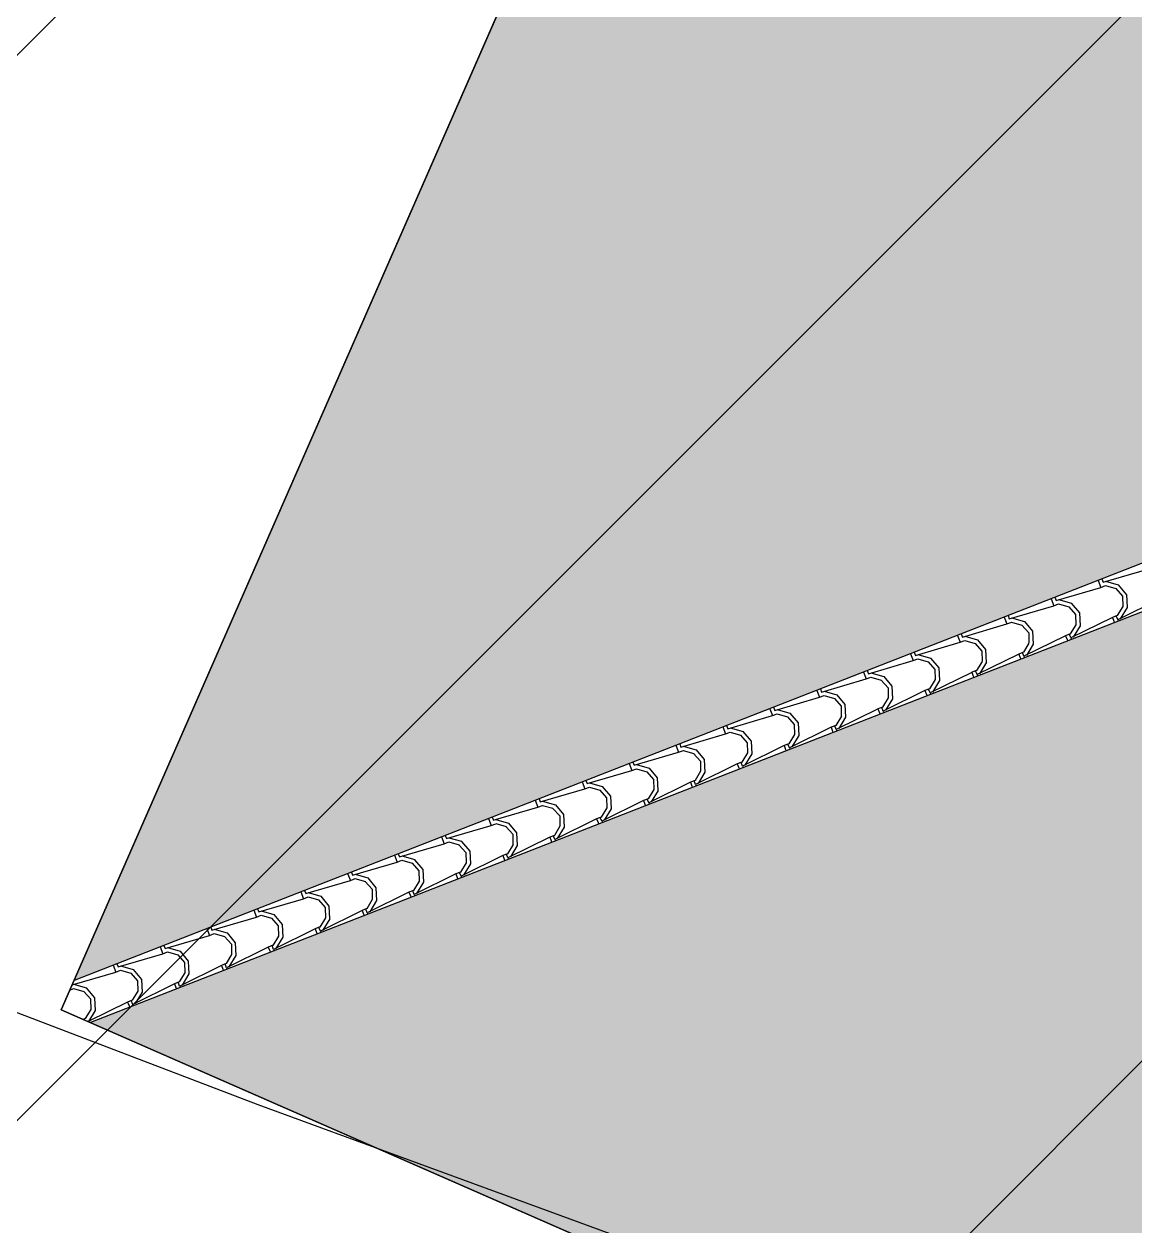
# Model space of a CAD drawing. Header units: millimetres. Extents: x 648844 to 649530, y 1246379 to 1246752.
# Drawn here: x 649104.826 to 649108.513, y 1246490.715 to 1246494.703 of the extents above; entities that cross this region are included whole.
import ezdxf

# ---------------------------------------------------------------- set-up
doc = ezdxf.new("R2010")
doc.units = ezdxf.units.MM
doc.header["$LTSCALE"] = 20
doc.header["$MEASUREMENT"] = 0
doc.layers.get('0').update_dxf_attribs({"linetype": 'CONTINUOUS'})
doc.layers.add('CONT-MNR2', color=9, linetype='CONTINUOUS')
doc.layers.add('TECHO', color=30, linetype='CONTINUOUS')

# ---------------------------------------------------------------- blocks, each defined once
blk = doc.blocks.new('*U3740')
at = {"layer": 'CONT-MNR2', "elevation": 38, "flags": 128}
blk.add_lwpolyline([(646425.2399052463, 1246740.689265311), (646423.9755351017, 1246741.16118166), (646422.7347207554, 1246741.62098006), (646421.5319925528, 1246742.064290106), (646420.3818808396, 1246742.486741396), (646419.2989159612, 1246742.883963525), (646418.297628263, 1246743.251586089), (646417.1814118375, 1246743.677519756), (646416.1514450694, 1246744.094452272), (646415.1818643021, 1246744.499422841), (646414.2468058806, 1246744.889470667), (646413.320406148, 1246745.261634951), (646412.376801449, 1246745.612954899), (646411.3901281272, 1246745.940469712)], dxfattribs=at)
blk = doc.blocks.new('TEJA45')
at = {"layer": 'TECHO'}
for p, q in [((-0.1915910165105004, 4.238486235740897), (-0.09791931933256848, 4.350000000000019)), ((-0.1042627085960035, 4.306883349536172), (-0.09843609721495739, 4.350000000000559)), ((-0.08566081842469231, 4.350000000000048), (-0.08284375475943051, 4.347182936334786)), ((-0.08520690562188094, 4.344819785472112), (-0.08002669109387028, 4.350000000000122)), ((-0.0899236405116497, 4.309532748100789), (-0.08519737324927235, 4.344979957377539)), ((-0.07560361537717597, 4.278793904563692), (-0.089782529099935, 4.309514941465899)), ((-0.0852076559721553, 4.269172403094505), (-0.1041128791895432, 4.306982768981751)), ((-0.0474162125070734, 4.250297762661354), (-0.08522657839431957, 4.269202985878742)), ((-0.04491001779673809, 4.264601023314423), (-0.07563105469894538, 4.278779937037182)), ((-0.0094850399793458, 4.269212151439515), (-0.0449322492560924, 4.264485884177141)), ((4.973799150320701e-14, 4.278785035879814), (-0.009586078014912403, 4.269198957864852)), ((-0.3097487369831384, 4.120328765138016), (-0.2104962856374399, 4.238486274769556)), ((-0.2224212841525102, 4.188724973102381), (-0.2165133606621836, 4.232443329355096)), ((-0.2104539013465825, 4.238477996649426), (-0.2140209609375816, 4.242045056240421)), ((-0.2104539013465967, 4.238477996649419), (-0.2010012978956937, 4.229025393198516)), ((-0.2010012978956794, 4.247930600100329), (-0.2045683574866644, 4.251497659691317)), ((-0.2033644487581583, 4.226662242335838), (-0.1915486944445277, 4.238477996649465)), ((-0.1915486944447764, 4.238477996649426), (-0.2010012978956794, 4.247930600100329)), ((3.552713678800501e-14, 4.260227204326622), (-0.1159182292588099, 4.162855751208912)), ((-0.003757169871668964, 4.256098248815796), (-0.0474755261243871, 4.250190325325473)), ((-0.2033651858509131, 4.1510146718466), (-0.222270409068301, 4.188825037733846)), ((-0.208081091125905, 4.191376267011851), (-0.2033548238635277, 4.226823476288601)), ((-0.1937600241473518, 4.160637441371289), (-0.2079389378701109, 4.191358478273497)), ((-0.1655739437549784, 4.132140232782604), (-0.2033843096422245, 4.151045455999991)), ((-0.1630664809882632, 4.14644461454392), (-0.1937875178904704, 4.160623528266679)), ((-0.12764152106827, 4.151054700825238), (-0.1630887303450166, 4.146328433562864)), ((-0.1159278668375592, 4.162857169042208), (-0.1277436211511898, 4.151041414728581)), ((-0.09850234030869132, 4.145431642513337), (-0.1159278668375663, 4.162857169042212)), ((-0.4279064574559399, 4.002171294534961), (-0.3286540061102414, 4.120328804166501)), ((-0.3405798597090239, 4.070566596668574), (-0.3346719362186974, 4.114284952921288)), ((-0.3286114444828456, 4.120320453513148), (-0.3321785040738447, 4.123887513104144)), ((-0.328611444482874, 4.120320453513145), (-0.319158841031971, 4.110867850062242)), ((-0.3262385417402598, 4.073219785922014), (-0.3215122744778824, 4.108666995198764)), ((-0.3191588410319568, 4.129773056964062), (-0.3227259006229417, 4.133340116555051)), ((-0.3215219918944356, 4.108504699199564), (-0.3097062375808051, 4.120320453513191)), ((-0.3097062375810467, 4.120320453513152), (-0.3191588410319497, 4.129773056964055)), ((-0.1159181902304027, 4.143950482081731), (-0.2340756998619469, 4.044698030736033)), ((-0.1219155463064112, 4.137939673259112), (-0.1656339025591294, 4.132031749768789)), ((-0.1079549437595944, 4.135979039062441), (-0.1159278668375663, 4.14395196214041)), ((-0.3215227157296638, 4.032856940598695), (-0.3404279389470517, 4.070667306485941)), ((-0.311916432918288, 4.042480978180546), (-0.326095346641047, 4.073202015082753)), ((-0.283731675002862, 4.013982702903839), (-0.3215420408901082, 4.032887926121226)), ((-0.2812229441797882, 4.028288205773407), (-0.3119439810819955, 4.042467119496166)), ((-0.2457980021581534, 4.032897250210837), (-0.2812452114349, 4.028170982948463)), ((-0.2340854099738365, 4.044699625905938), (-0.2459011642874671, 4.032883871592311)), ((-0.2166598834449687, 4.02727409937707), (-0.2340854099738436, 4.044699625905945)), ((-0.5460641779288835, 3.884013823931728), (-0.446811726583185, 4.002171333563268)), ((-0.4587384352657722, 3.952408220232972), (-0.4528305117754456, 3.996126576485686)), ((-0.446768987619123, 4.002162910376885), (-0.450336047210115, 4.005729969967877)), ((-0.4467689876191514, 4.002162910376867), (-0.4373163841682484, 3.992710306925964)), ((-0.4443959923545009, 3.955063304833079), (-0.4396697250921235, 3.990510514109829)), ((-0.437316384168227, 4.011615513827795), (-0.440883443759212, 4.015182573418784)), ((-0.439679535030713, 3.99034715606329), (-0.4278637807170824, 4.002162910376917)), ((-0.4278637807173169, 4.002162910376889), (-0.4373163841682199, 4.011615513827792)), ((-0.2340756608334686, 4.025792761608923), (-0.3522331704650128, 3.926540310263224)), ((-0.2400739227393771, 4.019781097702669), (-0.2837922789920952, 4.013873174212346)), ((-0.2261124868958646, 4.017821495926167), (-0.2340854099738294, 4.025794419004132)), ((-0.4396802456084359, 3.914699209350832), (-0.4585854688258237, 3.952509575238079)), ((-0.4300728416892312, 3.924324514989806), (-0.4442517554119902, 3.955045551892013)), ((-0.401889406250767, 3.895825173025077), (-0.4396997721380131, 3.914730396242465)), ((-0.3993794073712991, 3.910131797002897), (-0.4301004442735064, 3.924310710725656)), ((-0.3639544832466726, 3.91473979959661), (-0.3994016925234192, 3.910013532334236)), ((-0.3522429531101139, 3.926542082769668), (-0.3640587074237445, 3.914726328456041)), ((-0.3348174265812318, 3.909116556240797), (-0.3522429531101139, 3.926542082769679)), ((-0.6642218984016708, 3.765856353328662), (-0.5649694470559723, 3.884013862960202)), ((-0.5768970108217957, 3.83424984380277), (-0.5709890873314691, 3.877968200055484)), ((-0.5649265307554003, 3.884005367240611), (-0.5684935903463995, 3.887572426831607)), ((-0.5649265307554145, 3.884005367240604), (-0.5554739273045115, 3.874552763789701)), ((-0.5625534429686283, 3.836906823745043), (-0.557827175706251, 3.872354033021793)), ((-0.5554739273044973, 3.893457970691514), (-0.5590409868954893, 3.89702503028251)), ((-0.5578370781669904, 3.872189612927016), (-0.5460213238533598, 3.884005367240643)), ((-0.5460213238535943, 3.884005367240611), (-0.5554739273044973, 3.893457970691514)), ((-0.3522331314364777, 3.907635041136153), (-0.4703906410680219, 3.808382589790455)), ((-0.3582322991741123, 3.901622522145985), (-0.4019506554268304, 3.895714598655662)), ((-0.3442700300321349, 3.899663952789901), (-0.3522429531101068, 3.907636875867869)), ((-0.5578377754871866, 3.796541478102924), (-0.5767429987045745, 3.83435184399017)), ((-0.5482292504594071, 3.806168051797403), (-0.5624081641821661, 3.836889088699611)), ((-0.4703906020396786, 3.789477320663238), (-0.5885481116712228, 3.690224869317539)), ((-0.5200471374986506, 3.777667643146319), (-0.5578575033858968, 3.796572866363707)), ((-0.517535870562817, 3.791975388232387), (-0.5482569074650243, 3.806154301955146)), ((-0.4821109643361083, 3.79658234898227), (-0.5175581736128549, 3.791856081719896)), ((-0.4704004962463912, 3.808384539633398), (-0.4822162505600218, 3.796568785319771)), ((-0.4529749697175092, 3.790959013104523), (-0.4704004962463841, 3.808384539633398)), ((-0.4624275731684122, 3.781506409653627), (-0.4704004962463841, 3.789479332731595)), ((-0.7823796188743231, 3.647698882725777), (-0.6831271675286246, 3.765856392357318)), ((-0.6950555863783023, 3.716091467368969), (-0.6891476628879758, 3.759809823621683)), ((-0.6830840738916635, 3.76584782410433), (-0.6866511334826626, 3.769414883695326)), ((-0.6830840738916919, 3.76584782410433), (-0.6736314704407889, 3.756395220653427)), ((-0.6807108935829973, 3.718750342655206), (-0.67598462632062, 3.754197551931956)), ((-0.6736314704407675, 3.775300427555241), (-0.6771985300317596, 3.778867487146229)), ((-0.6759946213032677, 3.754032069790743), (-0.6641788669896371, 3.76584782410437)), ((-0.6641788669898716, 3.765847824104334), (-0.6736314704407746, 3.775300427555237)), ((-0.4763906756079805, 3.783463946589425), (-0.5201090318606987, 3.777556023099102)), ((-0.6759953053659373, 3.678383746855019), (-0.6949005285833252, 3.716194112742265)), ((-0.6663856592299666, 3.688011588605836), (-0.6805645729527257, 3.718732625508043)), ((-0.5885480726426167, 3.671319600190539), (-0.7067055822741608, 3.572067148844841)), ((-0.6382048687465414, 3.659510113267562), (-0.6760152346337875, 3.678415336484949)), ((-0.6356923337535179, 3.673818979461497), (-0.6664133706557251, 3.687997893184257)), ((-0.6002674454250894, 3.678424898367989), (-0.635714654701836, 3.673698631105616)), ((-0.5885580393826686, 3.690226996497127), (-0.6003737936962992, 3.6784112421835)), ((-0.5711325128537865, 3.672801469968253), (-0.5885580393826544, 3.690226996497124)), ((-0.5805851163046825, 3.663348866517349), (-0.5885580393826473, 3.671321789595314)), ((-0.9005373393472667, 3.529541412122548), (-0.8012848880015682, 3.647698921754088)), ((-0.8132141619350435, 3.597933090933367), (-0.8073062384447169, 3.641651447186081)), ((-0.8012416170279337, 3.64769028096806), (-0.8048086766189329, 3.651257340559059)), ((-0.8012416170279621, 3.647690280968053), (-0.7917890135770591, 3.63823767751715)), ((-0.7988683441973592, 3.600593861565365), (-0.7941420769349818, 3.636041070842115)), ((-0.7917890135770378, 3.657142884418974), (-0.7953560731680227, 3.660709944009962)), ((-0.7941521644395451, 3.635874526654469), (-0.7823364101259145, 3.647690280968096)), ((-0.7823364101261348, 3.647690280968064), (-0.7917890135770378, 3.657142884418967)), ((-0.5945490520418204, 3.665305371032865), (-0.6382674082945385, 3.659397447542542)), ((-0.794152835244688, 3.560226015607107), (-0.8130580584620759, 3.598036381494353)), ((-0.7845420680001425, 3.569855125413444), (-0.7987209817229015, 3.600576162315651)), ((-0.7067055432457181, 3.553161879717699), (-0.8248630528772622, 3.453909428372)), ((-0.756362599994425, 3.5413525833888), (-0.7941729658816712, 3.560257806606188)), ((-0.7538487969466843, 3.555662570691752), (-0.7845698338488916, 3.569841484414511)), ((-0.7184239265140562, 3.560267447753709), (-0.7538711357908028, 3.555541180491335)), ((-0.706715582518946, 3.572069453360857), (-0.7185313368325765, 3.56025369904723)), ((-0.6892900559900497, 3.554643926831982), (-0.7067155825189246, 3.572069453360857)), ((-0.6987426594409527, 3.545191323381079), (-0.7067155825189175, 3.553164246459044)), ((-1.018695059820196, 3.411383941519318), (-0.9194426084744975, 3.529541451150859)), ((-0.9313727374915572, 3.479774714499563), (-0.9254648140012307, 3.523493070752277)), ((-0.9193991601642111, 3.529532737831794), (-0.9229662197552102, 3.533099797422789)), ((-0.9193991601642324, 3.529532737831776), (-0.9099465567133294, 3.520080134380873)), ((-0.9170257948113587, 3.482437380478231), (-0.9122995275489814, 3.517884589754981)), ((-0.9099465567133151, 3.538985341282704), (-0.9135136163043072, 3.542552400873692)), ((-0.9123097075758224, 3.517716983518195), (-0.9004939532621918, 3.529532737831822)), ((-0.9004939532624121, 3.529532737831797), (-0.9099465567133151, 3.5389853412827)), ((-0.7127074284747792, 3.547146795476419), (-0.7564257847274973, 3.541238871986096)), ((-0.9123103651234814, 3.442068284359273), (-0.9312155883408693, 3.479878650246519)), ((-0.902698476770702, 3.451698662221872), (-0.9168773904934611, 3.48241969912408)), ((-0.8248630138488267, 3.435004159244855), (-0.9430205234803708, 3.335751707899156)), ((-0.8745203312423371, 3.423195053510049), (-0.9123306971295833, 3.442100276727437)), ((-0.8720052601382022, 3.437506161921242), (-0.9027262970404095, 3.451685075644001)), ((-0.8365804076030514, 3.442109997139426), (-0.872027616879798, 3.437383729877052)), ((-0.8248731256552233, 3.453911910224587), (-0.8366888799688539, 3.44209615591096)), ((-0.807447599126327, 3.436486383695708), (-0.824873125655202, 3.453911910224587)), ((-0.8169002025772301, 3.427033780244813), (-0.8248731256551949, 3.435006703322777)), ((-1.13685278029299, 3.293226470916263), (-1.037600328947292, 3.411383980547804)), ((-1.049531313047822, 3.361616338067563), (-1.043623389557496, 3.405334694320278)), ((-1.037556703300481, 3.41137519469552), (-1.04112376289148, 3.414942254286515)), ((-1.03755670330051, 3.411375194695516), (-1.028104099849607, 3.401922591244613)), ((-1.035183245425607, 3.3642808993893), (-1.03045697816323, 3.39972810866605)), ((-1.028104099849585, 3.420827798146426), (-1.031671159440577, 3.424394857737422)), ((-1.0304672507121, 3.399559440381921), (-1.018651496398469, 3.411375194695548)), ((-1.018651496398682, 3.41137519469552), (-1.028104099849585, 3.420827798146423)), ((-0.8308658049077238, 3.428988219919979), (-0.8745841611604419, 3.423080296429656)), ((-1.030467895002218, 3.323910553111343), (-1.049373118219606, 3.361720918998589)), ((-1.020854885542022, 3.333542199031957), (-1.035033799264781, 3.364263235934164)), ((-0.9430204844519352, 3.316846438772011), (-1.061177994083479, 3.217593987426312)), ((-0.9926780624902349, 3.305037523631288), (-1.030488428377481, 3.323942746848676)), ((-0.9901617233289102, 3.319349753150352), (-1.020882760231117, 3.333528666873111)), ((-0.9490241813424802, 3.310829644363299), (-0.9927425375951984, 3.304921720872976)), ((-0.9547368886924801, 3.323952546525081), (-0.9901840979692267, 3.319226279262708)), ((-0.9430306687915007, 3.335754367088317), (-0.9548464231051312, 3.32393861277469)), ((-0.9256051422625973, 3.318328840559435), (-0.9430306687914722, 3.33575436708831)), ((-0.9350577457135003, 3.308876237108539), (-0.9430306687914651, 3.316849160186504)), ((-1.255010500765792, 3.175069000313204), (-1.155758049420093, 3.293226509944745)), ((-1.167689888604336, 3.243457961633766), (-1.16178196511401, 3.28717631788648)), ((-1.155714246436759, 3.293217651559246), (-1.159281306027758, 3.296784711150242)), ((-1.15571424643678, 3.293217651559239), (-1.146261642985877, 3.283765048108336)), ((-1.153340696040082, 3.24612441829856), (-1.148614428777705, 3.28157162757531)), ((-1.146261642985863, 3.30267025501016), (-1.149828702576848, 3.306237314601148)), ((-1.148624793848377, 3.281401897245647), (-1.136809039534747, 3.293217651559274)), ((-1.136809039534953, 3.29321765155925), (-1.146261642985856, 3.302670255010153)), ((-1.148625424880983, 3.205752821863452), (-1.167530648098371, 3.243563187750699)), ((-1.139011294312198, 3.215385735839561), (-1.153190208034957, 3.246106772741769)), ((-1.061177955054994, 3.198688718299206), (-1.179335464686538, 3.099436266953507)), ((-1.110835793738126, 3.186879993752527), (-1.148646159625372, 3.205785216969915)), ((-1.108318186520428, 3.201193344379842), (-1.139039223422635, 3.215372258102601)), ((-1.067182557776327, 3.192671068806732), (-1.110900914029045, 3.186763145316409)), ((-1.072893369780999, 3.205795095910862), (-1.108340579057746, 3.201068828648488)), ((-1.061188211927778, 3.217596823952046), (-1.073003966241409, 3.205781069638419)), ((-1.043762685398868, 3.200171297423161), (-1.06118821192775, 3.217596823952043)), ((-1.053215288849771, 3.190718693972261), (-1.061188211927742, 3.19869161705023)), ((-1.373168221238593, 3.056911529710149), (-1.273915769892895, 3.17506903934169)), ((-1.285848464160601, 3.125299585201766), (-1.279940540670275, 3.169017941454481)), ((-1.273871789573029, 3.175060108422976), (-1.277438849164021, 3.178627168013964)), ((-1.27387178957305, 3.175060108422965), (-1.264419186122147, 3.165607504972062)), ((-1.271498146654451, 3.127967937208719), (-1.266771879392074, 3.16341514648547)), ((-1.264419186122126, 3.184512711873882), (-1.267986245713111, 3.188079771464871)), ((-1.266782336984654, 3.163244354109374), (-1.254966582671024, 3.175060108423001)), ((-1.254966582671223, 3.175060108422976), (-1.264419186122126, 3.184512711873879)), ((-1.266782954759748, 3.087595090615572), (-1.285688177977136, 3.125405456502818)), ((-1.257167703082374, 3.097229272647162), (-1.271346616805133, 3.127950309549369)), ((-1.179335425658017, 3.080530997826433), (-1.297492935289561, 2.981278546480734)), ((-1.228993524985995, 3.068722463873762), (-1.266803890873241, 3.08762768709115)), ((-1.226474649713587, 3.083036935610096), (-1.257195686615795, 3.097215849332855)), ((-1.185340934209286, 3.074512493250293), (-1.229059290462004, 3.06860456975997)), ((-1.19104985087089, 3.087637645296461), (-1.226497060147636, 3.082911378034087)), ((-1.179345755064055, 3.099439280815776), (-1.191161509377686, 3.087623526502149)), ((-1.161920228535138, 3.082013754286891), (-1.179345755064013, 3.099439280815766)), ((-1.171372831986041, 3.072561150835991), (-1.179345755064013, 3.08053407391396)), ((-1.491325941711231, 2.938754059107264), (-1.392073490365533, 3.056911568738805)), ((-1.404007039717101, 3.007141208767965), (-1.398099116226774, 3.05085956502068)), ((-1.392029332709299, 3.056902565286702), (-1.395596392300298, 3.060469624877697)), ((-1.39202933270932, 3.056902565286691), (-1.382576729258417, 3.047449961835788)), ((-1.389655597268458, 3.009811456121579), (-1.384929330006081, 3.045258665398329)), ((-1.382576729258403, 3.066355168737612), (-1.386143788849395, 3.069922228328608)), ((-1.384939880120932, 3.0450868109731), (-1.373124125807301, 3.056902565286727)), ((-1.3731241258075, 3.056902565286705), (-1.382576729258403, 3.066355168737608)), ((-1.384940484638499, 2.969437359367674), (-1.403845707855886, 3.007247725254921)), ((-1.375324111853324, 2.979072809456422), (-1.389503025576083, 3.00979384635863)), ((-1.500734272394673, 2.948197625601342), (-1.504301331985666, 2.95176468519233)), ((-1.297492896261112, 2.962373277353592), (-1.415650405892656, 2.863120826007894)), ((-1.347151256233893, 2.950564933994997), (-1.384961622121139, 2.969470157212385)), ((-1.344631112904288, 2.964880526839199), (-1.375352149806496, 2.979059440561958)), ((-1.303499310642231, 2.956353917693853), (-1.347217666894949, 2.95044599420353)), ((-1.309206331958961, 2.969480194682298), (-1.344653541235708, 2.964753927419924)), ((-1.297503298200333, 2.981281737679506), (-1.309319052513963, 2.969465983365879)), ((-1.280077771671415, 2.96385621115062), (-1.29750329820029, 2.981281737679495)), ((-1.289530375122318, 2.954403607699724), (-1.297503298200283, 2.962376530777686)), ((-1.609483662184033, 2.820596588504205), (-1.510231210838334, 2.938754098135746)), ((-1.522165615273849, 2.888982832332363), (-1.516257691783522, 2.932701188585078)), ((-1.510186875845577, 2.938745022150432), (-1.513753935436576, 2.942312081741427)), ((-1.510186875845605, 2.938745022150421), (-1.500734272394702, 2.929292418699518)), ((-1.507813047882699, 2.891654975032647), (-1.503086780620322, 2.927102184309398)), ((-1.503097423257209, 2.926929267836826), (-1.491281668943579, 2.938745022150453)), ((-1.49128166894377, 2.938745022150432), (-1.500734272394673, 2.948197625601335)), ((-1.503098014517263, 2.851279628119784), (-1.522003237734651, 2.88908999400703)), ((-1.493480520623876, 2.860916346264851), (-1.507659434346635, 2.891637383167058)), ((-1.618891815530944, 2.830040082465064), (-1.622458875121929, 2.833607142056053)), ((-1.415650366864142, 2.844215556880823), (-1.533807876495686, 2.744963105535124)), ((-1.465308987481798, 2.832407404116246), (-1.503119353369044, 2.851312627333634)), ((-1.462787576094982, 2.846724118068312), (-1.493508612997189, 2.860903031791072)), ((-1.42165768707698, 2.838195342137173), (-1.465376043329698, 2.83228741864685)), ((-1.427362813048838, 2.8513227440679), (-1.462810022325584, 2.846596476805527)), ((-1.41566084133661, 2.863124194543236), (-1.427476595650241, 2.851308440229609)), ((-1.398235314807685, 2.845698668014347), (-1.41566084133656, 2.863124194543225)), ((-1.407687918258588, 2.836246064563447), (-1.41566084133656, 2.844218987641415)), ((-1.727641382656969, 2.702439117900973), (-1.628388931311271, 2.820596627532513)), ((-1.640324190830356, 2.770824455898556), (-1.634416267340029, 2.81454281215127)), ((-1.628344418981847, 2.820587479014158), (-1.631911478572839, 2.82415453860515)), ((-1.628344418981868, 2.820587479014147), (-1.618891815530965, 2.811134875563244)), ((-1.625970498497189, 2.773498493941911), (-1.621244231234812, 2.808945703218662)), ((-1.621254966393487, 2.808771724700552), (-1.609439212079856, 2.820587479014179)), ((-1.609439212080048, 2.820587479014161), (-1.618891815530951, 2.830040082465064)), ((-1.621255544396, 2.733121896871847), (-1.640160767613388, 2.770932262759093)), ((-1.611636929394813, 2.742759883074104), (-1.625815843117572, 2.773480919976311)), ((-1.737049358667214, 2.711882539328798), (-1.740616418258206, 2.715449598919786)), ((-1.533807837467243, 2.726057836407978), (-1.651965347098788, 2.62680538506228)), ((-1.583466718729717, 2.714249874237503), (-1.621277084616963, 2.73315509745489)), ((-1.580944039285683, 2.728567709297419), (-1.61166507618789, 2.742746623020178)), ((-1.539816063509036, 2.720036766580851), (-1.583534419761754, 2.714128843090528)), ((-1.545519294137819, 2.733165293453617), (-1.580966503414565, 2.728439026191243)), ((-1.533818384472887, 2.744966651406965), (-1.545634138786518, 2.733150897093338)), ((-1.516392857943956, 2.727541124878073), (-1.533818384472831, 2.744966651406948)), ((-1.525845461394859, 2.718088521427173), (-1.533818384472831, 2.726061444505142)), ((-1.845799103129757, 2.584281647297914), (-1.746546651784058, 2.702439156929454)), ((-1.758482766386621, 2.652666079466556), (-1.752574842896294, 2.696384435719271)), ((-1.74650196211811, 2.702429935877895), (-1.750069021709102, 2.70599699546889)), ((-1.746501962118138, 2.702429935877877), (-1.737049358667235, 2.692977332426974)), ((-1.744127949111437, 2.655342012852969), (-1.73940168184906, 2.69078922212972)), ((-1.739412509529764, 2.690614181564278), (-1.727596755216133, 2.702429935877905)), ((-1.727596755216311, 2.702429935877895), (-1.737049358667214, 2.711882539328798)), ((-1.739413074274765, 2.61496416562397), (-1.758318297492153, 2.652774531511216)), ((-1.729793338165379, 2.624603419882536), (-1.743972251888138, 2.655324456784744)), ((-1.855206901803498, 2.593724996192527), (-1.85877396139449, 2.597292055783516)), ((-1.845754298352588, 2.584272392741617), (-1.855206901803491, 2.59372499619252)), ((-1.651965308070309, 2.607900115935173), (-1.770122817701854, 2.508647664589475)), ((-1.701624449977587, 2.596092344358734), (-1.739434815864833, 2.614997567576122)), ((-1.699100502478018, 2.610411300527293), (-1.729821539380225, 2.624590214250052)), ((-1.657974439943793, 2.601878191024166), (-1.701692796196511, 2.595970267533843)), ((-1.6636757752268, 2.615007842839329), (-1.699122984503546, 2.610281575576956)), ((-1.651975927609165, 2.626809108270695), (-1.663791681922795, 2.614993353957068)), ((-1.634550401080226, 2.609383581741803), (-1.651975927609101, 2.626809108270681)), ((-1.644003004531122, 2.599930978290903), (-1.651975927609094, 2.607903901368879)), ((-1.963956823602409, 2.466124176695029), (-1.86470437225671, 2.58428168632657)), ((-1.876641341943376, 2.53450770303095), (-1.87073341845305, 2.578226059283665)), ((-1.864659505254387, 2.584272392741614), (-1.868226564845386, 2.587839452332609)), ((-1.864659505254409, 2.584272392741603), (-1.855206901803506, 2.5748197892907)), ((-1.86228539972555, 2.537185531764937), (-1.857559132463173, 2.572632741041687)), ((-1.857570052666041, 2.572456638428005), (-1.845754298352411, 2.584272392741632)), ((-1.857570604153551, 2.496806434376108), (-1.876475827370939, 2.534616800263354)), ((-1.847949746935555, 2.506446956690137), (-1.862128660658314, 2.537167993592345)), ((-1.973364444939762, 2.47556745305625), (-1.976931504530747, 2.479134512647239)), ((-1.963911841488859, 2.46611484960534), (-1.973364444939762, 2.475567453056243)), ((-1.770122778673361, 2.489742395462365), (-1.888280288304905, 2.390489944116666)), ((-1.81978218122547, 2.477934814479969), (-1.857592547112716, 2.496840037697357)), ((-1.817256965670367, 2.49225489175716), (-1.847978002572574, 2.506433805479919)), ((-1.776132816376737, 2.483719615467727), (-1.819851172629456, 2.477811691977404)), ((-1.781832256315774, 2.496850392225053), (-1.81727946559252, 2.492124124962679)), ((-1.770133470745442, 2.508651565134425), (-1.781949225059073, 2.496835810820798)), ((-1.752707944216503, 2.491226038605529), (-1.770133470745385, 2.508651565134411)), ((-1.762160547667406, 2.481773435154633), (-1.770133470745371, 2.489746358232598)), ((-2.082114544075353, 2.347966706091803), (-1.982862092729654, 2.466124215723344)), ((-1.994799917499641, 2.416349326598954), (-1.988891994009315, 2.460067682851669)), ((-1.982817048390658, 2.466114849605344), (-1.986384107981657, 2.469681909196343)), ((-1.982817048390686, 2.466114849605333), (-1.973364444939783, 2.45666224615443)), ((-1.980442850339919, 2.419029050675103), (-1.975716583077542, 2.454476259951853)), ((-1.975727595802319, 2.454299095291731), (-1.963911841488688, 2.466114849605358)), ((-1.975728134032288, 2.378648703128178), (-1.994633357249675, 2.416459069015424)), ((-1.966106155705724, 2.388290493497742), (-1.980285069428483, 2.419011530399949)), ((-2.091521988076039, 2.357409909919983), (-2.095089047667024, 2.360976969510965)), ((-2.082069384625136, 2.347957306469073), (-2.091521988076039, 2.357409909919976)), ((-1.888280249276434, 2.37158467498956), (-2.006437758907978, 2.272332223643861)), ((-1.937939912473368, 2.359777284601215), (-1.975750278360614, 2.378682507818603)), ((-1.935413428861061, 2.374098482986273), (-1.966134465763268, 2.388277396709032)), ((-1.894291192810599, 2.365561039911164), (-1.938009549063317, 2.359653116420841)), ((-1.899988737404293, 2.378692941610829), (-1.935435946681039, 2.373966674348456)), ((-1.888291013881719, 2.390494021998155), (-1.90010676819535, 2.378678267684528)), ((-1.870865487352773, 2.373068495469258), (-1.888291013881648, 2.390494021998133)), ((-1.880318090803677, 2.363615892018363), (-1.888291013881641, 2.371588815096327)), ((-2.200272264548296, 2.229809235488567), (-2.101019813202598, 2.347966745120107)), ((-2.112958493056141, 2.29819095016515), (-2.107050569565814, 2.341909306417865)), ((-2.100974591526935, 2.347957306469077), (-2.104541651117927, 2.351524366060072)), ((-2.100974591526956, 2.347957306469056), (-2.091521988076053, 2.338504703018152)), ((-2.098600300954161, 2.300872569586161), (-2.093874033691783, 2.336319778862912)), ((-2.093885138938596, 2.336141552155457), (-2.082069384624965, 2.347957306469084)), ((-2.093885663911045, 2.260490971880294), (-2.112790887128433, 2.298301337767541)), ((-2.084262564476674, 2.270134030307005), (-2.098441478199433, 2.300855067209213)), ((-2.219132134663198, 2.229799763332796), (-2.222699194254197, 2.233366822923792)), ((-2.209679531212309, 2.239252366783706), (-2.213246590803301, 2.242819426374698)), ((-2.200226927761406, 2.2297997633328), (-2.209679531212309, 2.239252366783703)), ((-2.006437719879585, 2.25342695451668), (-2.124595229511129, 2.154174503170982)), ((-2.056097643721252, 2.24161975472245), (-2.093908009608498, 2.260524977939838)), ((-2.053569892051748, 2.25594207421538), (-2.084290928953955, 2.270120987938139)), ((-2.012449569244438, 2.2474024643546), (-2.056167925497157, 2.241494540864277)), ((-2.018145218494176, 2.260535490996432), (-2.053592427770923, 2.255809223734058)), ((-2.006448557017997, 2.272336478861885), (-2.018264311331627, 2.260520724548257)), ((-1.989023030489044, 2.254910952332985), (-2.006448557017926, 2.272336478861867)), ((-1.998475633939947, 2.245458348882085), (-2.006448557017919, 2.253431271960061)), ((-2.318429985020934, 2.111651764885686), (-2.219177533675236, 2.229809274517226)), ((-2.231117068612647, 2.180032573731356), (-2.225209145122321, 2.223750929984071)), ((-2.219132134663234, 2.229799763332785), (-2.209679531212331, 2.220347159881882)), ((-2.216757751568522, 2.182716088496324), (-2.212031484306145, 2.218163297773074)), ((-2.212042682074873, 2.217984009019183), (-2.200226927761243, 2.22979976333281)), ((-2.212043193789803, 2.142333240632382), (-2.230948417007191, 2.180143606519628)), ((-2.20241897324761, 2.151977567116258), (-2.216597886970369, 2.182698604018466)), ((-2.124606100154274, 2.154178935725614), (-2.136421854467905, 2.142363181411987)), ((-2.107180573625321, 2.136753409196714), (-2.124606100154196, 2.154178935725589)), ((-2.337289677799475, 2.111642220196526), (-2.340856737390467, 2.115209279787518)), ((-2.327837074348579, 2.121094823647432), (-2.331404133939571, 2.124661883238428)), ((-2.318384470897676, 2.111642220196526), (-2.327837074348579, 2.121094823647429)), ((-2.124595190482559, 2.135269234043939), (-2.242752700114103, 2.03601678269824)), ((-2.17425537496915, 2.123462224843689), (-2.212065740856396, 2.142367448061076)), ((-2.171726355244928, 2.137785665445634), (-2.202447392147135, 2.151964579168393)), ((-2.130607945679202, 2.129243888797919), (-2.17432630193192, 2.123335965307596)), ((-2.136301699582702, 2.142378040382205), (-2.171748908859449, 2.137651773119831)), ((-2.116633177076217, 2.127300805745815), (-2.124606100154182, 2.13527372882378)), ((-2.436587705493885, 1.993494294282453), (-2.337335254148186, 2.111651803913993)), ((-2.349275644168912, 2.061874197299353), (-2.343367720678586, 2.105592553552068)), ((-2.337289677799504, 2.111642220196511), (-2.327837074348601, 2.102189616745608)), ((-2.33491520218265, 2.064559607408288), (-2.330188934920272, 2.100006816685038)), ((-2.330200225211151, 2.099826465882909), (-2.31838447089752, 2.111642220196536)), ((-2.330200723668554, 2.024175509384502), (-2.349105946885942, 2.061985875271748)), ((-2.320575382017786, 2.033821103923863), (-2.334754295740545, 2.06454214082607)), ((-2.242763643290552, 2.036021392589344), (-2.254579397604182, 2.024205638275717)), ((-2.225338116761591, 2.018595866060441), (-2.242763643290466, 2.036021392589316)), ((-2.455447220935753, 1.993484677060259), (-2.459014280526752, 1.997051736651255)), ((-2.44599461748485, 2.002937280511166), (-2.449561677075842, 2.006504340102154)), ((-2.436542014033947, 1.993484677060259), (-2.44599461748485, 2.002937280511162)), ((-2.242752661085667, 2.017111513571098), (-2.360910170717212, 1.9178590622254)), ((-2.292413106217069, 2.005304694964952), (-2.330223472104315, 2.02420991818234)), ((-2.289882818435615, 2.01962925667474), (-2.320603855337822, 2.033808170397499)), ((-2.248766322111251, 2.011085313241601), (-2.292484678363969, 2.005177389751278)), ((-2.254458180671243, 2.024220589767982), (-2.28990538994799, 2.019494322505608)), ((-2.234790720212494, 2.009143262609545), (-2.242763643290459, 2.017116185687509)), ((-2.554745425966679, 1.875336823679397), (-2.455492974620981, 1.993494333310938)), ((-2.467434219725661, 1.943715820863755), (-2.461526296235334, 1.987434177116469)), ((-2.455447220935774, 1.993484677060245), (-2.445994617484871, 1.984032073609342)), ((-2.453072652796898, 1.946403126319346), (-2.448346385534521, 1.981850335596096)), ((-2.448357768347428, 1.981668922746636), (-2.436542014033797, 1.993484677060263)), ((-2.44835825354734, 1.906017778136647), (-2.467263476764728, 1.943828144023893)), ((-2.438731790788353, 1.915664640732292), (-2.452910704511112, 1.946385677634499)), ((-2.408039281627133, 1.901472847904234), (-2.43876031852934, 1.915651761626993)), ((-2.360921186426829, 1.917863849453074), (-2.372736940740459, 1.906048095139447)), ((-2.343495659897862, 1.90043832292417), (-2.360921186426737, 1.917863849453049)), ((-2.672903146439467, 1.757179353076342), (-2.573650695093768, 1.875336862707883)), ((-2.573604764072023, 1.875327133923982), (-2.577171823663022, 1.878894193514977)), ((-2.573604764072044, 1.875327133923967), (-2.564152160621141, 1.865874530473064)), ((-2.564152160621127, 1.884779737374888), (-2.567719220212119, 1.88834679696588)), ((-2.566515311483705, 1.863511379610362), (-2.554699557170075, 1.875327133923989)), ((-2.554699557170224, 1.875327133923978), (-2.564152160621127, 1.884779737374881)), ((-2.360910131688769, 1.898953793098254), (-2.479067641320313, 1.799701341752556)), ((-2.410570837464959, 1.887147165086184), (-2.448381203352206, 1.906052388303571)), ((-2.366924698545105, 1.892926737685034), (-2.410643054797823, 1.887018814194711)), ((-2.372614661760217, 1.906063139153702), (-2.408061871036963, 1.901336871891328)), ((-2.352948263348765, 1.890985719473271), (-2.360921186426737, 1.898958642551243)), ((-2.585592795282174, 1.825557444429958), (-2.579684871791848, 1.869275800682672)), ((-2.571230103411139, 1.828246645230415), (-2.566503836148762, 1.863693854507165)), ((-2.566515783426098, 1.78786004688876), (-2.585421006643486, 1.825670412776006)), ((-2.556888199558905, 1.797508177540724), (-2.571067113281664, 1.828229214442931)), ((-2.526195744818651, 1.783316439133724), (-2.556916781720858, 1.797495352856483)), ((-2.479078729563106, 1.799706306316804), (-2.490894483876737, 1.787890552003176)), ((-2.461653203034139, 1.782280779787897), (-2.479078729563014, 1.799706306316772)), ((-2.791060866912261, 1.639021882473276), (-2.691808415566562, 1.757179392104817)), ((-2.691762307208286, 1.757169590787711), (-2.695329366799285, 1.760736650378707)), ((-2.691762307208322, 1.757169590787701), (-2.682309703757419, 1.747716987336798)), ((-2.68230970375739, 1.766622194238618), (-2.685876763348382, 1.770189253829606)), ((-2.684672854619983, 1.745353836474088), (-2.672857100306352, 1.757169590787715)), ((-2.672857100306487, 1.757169590787715), (-2.68230970375739, 1.766622194238618)), ((-2.479067602291835, 1.780796072625453), (-2.597225111923379, 1.681543621279754)), ((-2.528728568712815, 1.768989635207408), (-2.566538934600061, 1.787894858424796)), ((-2.485083074978945, 1.774768162128474), (-2.528801431231663, 1.768860238638151)), ((-2.490771142849198, 1.787905688539425), (-2.526218352125944, 1.783179421277051)), ((-2.471105806485035, 1.772828176336997), (-2.479078729563007, 1.780801099414965)), ((-2.703751370838674, 1.707399067996157), (-2.697843447348347, 1.751117424248871)), ((-2.689387554025622, 1.710090164139668), (-2.684661286763244, 1.745537373416418)), ((-2.684673313304828, 1.669702315640802), (-2.703578536522215, 1.707512681528048)), ((-2.675044608329848, 1.679351714349984), (-2.689223522052608, 1.710072751252191)), ((-2.644352208010176, 1.665160030363211), (-2.675073244912383, 1.67933894408597)), ((-2.597236272699384, 1.681548763180533), (-2.609052027013014, 1.669733008866906)), ((-2.579810746170402, 1.664123236651626), (-2.597236272699277, 1.681548763180501)), ((-2.597225072894851, 1.662638352152683), (-2.715382582526395, 1.563385900806985)), ((-2.646886299960748, 1.650832105328671), (-2.684696665847994, 1.669737328546059)), ((-2.603241451413716, 1.65660958657179), (-2.646959807666434, 1.650701663081467)), ((-2.608927623939977, 1.6697482379249), (-2.644374833216723, 1.665021970662526)), ((-2.589263349621298, 1.654670633200727), (-2.59723627269927, 1.662643556278695))]:
    blk.add_line(p, q, dxfattribs=at)

msp = doc.modelspace()

# ---------------------------------------------------------------- hatches: boundary and pattern name
h = msp.add_hatch()
h.set_pattern_fill('ANSI31', color=2, scale=20, style=0)
h.set_pattern_definition([(45, (-526.4316489867633, -3378.367883687839), (-1.767766952966369, 1.767766952966369), [])])
edge = h.paths.add_edge_path()
edge.add_line((649057.8519686605, 1246574.731937029), (649143.484031076, 1246525.395827967))
edge.add_line((649021.4650291716, 1246521.520933308), (649057.8519686605, 1246574.731937029))
edge.add_line((649021.4650291716, 1246521.520933308), (649126.0130467353, 1246470.828113168))
edge.add_line((649143.484031076, 1246525.395827967), (649148.0277335674, 1246486.904175728))
h.paths.add_polyline_path([(649085.8330108997, 1246502.103295551), (649115.3070900415, 1246502.103295551), (649115.3070900415, 1246507.529080002), (649085.8330108997, 1246507.529080002)], flags=24)
at = {"layer": 'TECHO'}
h = msp.add_hatch(dxfattribs=at)
h.set_pattern_fill('SPANTILE', color=254, scale=0.2049999999999999, angle=395.5158762222158, style=0, pattern_type=2)
h.set_pattern_definition([(151.3625639396927, (649068.8666390798, 1246532.60937273), (2.170793756675939, -1.175278603521146), [0.1893117599999996, -4.543480804999987]), (246.3322639396927, (649068.7004859396, 1246532.700103398), (-0.270050780838849, -0.1054636229622706), [0.01639999999999991, -0.1885999999999992]), (66.33226393969278, (649068.6031717852, 1246532.518929683), (0.270050780838849, 0.1054636229622706), [0.05739999999999996, -0.1475999999999998]), (336.3322639396927, (649068.6262139874, 1246532.571501699), (0.1054636229622706, -0.2700507808388489), [0.02049999999999999, -0.1844999999999999]), (156.3322639396927, (649068.697657598, 1246532.683436952), (-0.1054636229622707, 0.2700507808388489), [0.02049999999999997, -0.1844999999999998]), (66.33226393969278, (649068.6788818775, 1246532.691666309), (0.270050780838849, 0.1054636229622706), [0.01639999999999998, -0.1885999999999998]), (66.33226393969278, (649068.6181923614, 1246532.512346196), (0.270050780838849, 0.1054636229622706), [0.04099999999999996, -0.1639999999999998]), (341.3019639396928, (649068.6346510771, 1246532.549897637), (2.335379483797514, -0.7997674640640895), [0.1893117599999997, -4.543480804999992]), (13.6361639396926, (649068.6440389374, 1246532.545782958), (-4.261689814164646, -1.041849249508271), [0.05412163999999995, -5.358033749999993]), (47.89736393969282, (649068.6966349221, 1246532.558542459), (0.3523440957349118, 0.2932210378653068), [0.05186130999999979, -0.5964054749999965]), (84.76716393969278, (649068.7314059574, 1246532.597020701), (0.02316970845333503, -0.4578079329328489), [0.05186130999999986, -0.5964054749999975]), (119.0283639396926, (649068.7361358403, 1246532.648665916), (-2.122059084113183, 3.839832701354103), [0.05412163999999989, -5.358033749999985]), (46.10736393969273, (649068.6876065967, 1246532.57369087), (-1.656259515864207, -1.736153705545874), [0.04150942499999993, -4.109424259999992]), (86.55716393969276, (649068.7163853807, 1246532.603604187), (0.1541987705226992, 2.394503708984535), [0.04150942499999995, -4.109424259999995]), (118.9268639396927, (649068.7188781572, 1246532.645038606), (-1.617905601533811, 2.94738979379475), [0.04387184499999993, -4.343319624999991]), (13.7376639396927, (649068.6449897072, 1246532.563272341), (-3.263778818372219, -0.8077579815667522), [0.04387184499999988, -4.343319624999984])])
h.paths.add_polyline_path([(649104.9921847521, 1246491.529800751), (649110.5828076098, 1246493.713121012), (649108.3994873496, 1246499.30374387)])
h = msp.add_hatch(dxfattribs=at)
h.set_pattern_fill('SPANTILE', color=254, scale=0.2049999999999999, angle=125.5158762222156, style=0, pattern_type=2)
h.set_pattern_definition([(241.3625639396927, (649155.4139561093, 1246453.881326751), (1.175278603521147, 2.170793756675939), [0.1893117599999994, -4.543480804999982]), (336.3322639396927, (649155.3232254408, 1246453.715173612), (0.1054636229622706, -0.2700507808388489), [0.01639999999999999, -0.1885999999999999]), (156.3322639396927, (649155.5043991564, 1246453.617859457), (-0.1054636229622706, 0.2700507808388489), [0.05739999999999994, -0.1475999999999998]), (66.33226393969278, (649155.45182714, 1246453.640901659), (0.2700507808388489, 0.1054636229622705), [0.02049999999999998, -0.1844999999999998]), (246.3322639396927, (649155.3398918887, 1246453.712345269), (-0.2700507808388489, -0.1054636229622705), [0.02049999999999991, -0.1844999999999993]), (156.3322639396927, (649155.3316625309, 1246453.693569549), (-0.1054636229622706, 0.2700507808388489), [0.01639999999999997, -0.1885999999999998]), (156.3322639396927, (649155.5109826426, 1246453.632880033), (-0.1054636229622706, 0.2700507808388489), [0.04099999999999995, -0.1639999999999998]), (71.3019639396928, (649155.4734312024, 1246453.649338749), (0.7997674640640905, 2.335379483797513), [0.1893117599999993, -4.543480804999979]), (103.6361639396927, (649155.4775458812, 1246453.658726609), (1.041849249508272, -4.261689814164645), [0.05412163999999985, -5.35803374999998]), (137.8973639396926, (649155.4647863806, 1246453.711322594), (-0.2932210378653068, 0.3523440957349118), [0.05186130999999999, -0.5964054749999996]), (174.7671639396927, (649155.426308139, 1246453.746093628), (0.4578079329328492, 0.0231697084533349), [0.05186131, -0.5964054749999997]), (209.0283639396926, (649155.374662924, 1246453.750823512), (-3.839832701354104, -2.122059084113181), [0.05412163999999996, -5.358033749999995]), (136.1073639396926, (649155.44963797, 1246453.702294269), (1.736153705545875, -1.656259515864206), [0.04150942499999997, -4.109424259999996]), (176.5571639396927, (649155.4197246524, 1246453.731073053), (-2.394503708984536, 0.1541987705226996), [0.04150942499999992, -4.10942425999999]), (208.9268639396927, (649155.3782902334, 1246453.733565829), (-2.947389793794751, -1.61790560153381), [0.04387184499999985, -4.343319624999981]), (103.7376639396927, (649155.4600564982, 1246453.659677379), (0.8077579815667517, -3.263778818372218), [0.04387184499999987, -4.343319624999983])])
h.paths.add_polyline_path([(649113.3690582315, 1246492.410025668), (649115.5683606127, 1246486.778478898), (649105.0467511248, 1246491.390077771), (649110.6782978963, 1246493.589380153)])

# ---------------------------------------------------------------- linework, layer by layer
at = {"color": 254}
msp.add_lwpolyline([(649104.9496064488, 1246491.432656073), (649108.4420656522, 1246499.400888546), (649119.1579644931, 1246494.704133066), (649115.6655052894, 1246486.735900593), (649104.9496064481, 1246491.432656073)], dxfattribs=at)
at = {"layer": 'TECHO', "color": 254}
for p, q in [((649104.9496064489, 1246491.432656074), (649108.442065653, 1246499.400888546)), ((649108.4420656515, 1246499.400888545), (649104.9496064488, 1246491.432656073)), ((649110.5828076098, 1246493.713121012), (649104.9921847521, 1246491.529800751)), ((649110.6782978963, 1246493.589380153), (649105.0467511248, 1246491.390077771)), ((649104.9496064488, 1246491.432656073), (649115.6655052894, 1246486.735900593)), ((649115.6655052888, 1246486.735900594), (649104.9496064489, 1246491.432656074))]:
    msp.add_line(p, q, dxfattribs=at)

# ---------------------------------------------------------------- block references
at = {"color": 254, "rotation": 156.3322639301532}
msp.add_blockref('TEJA45', (649106.6958360508, 1246495.41677231), dxfattribs=at)
at = {"layer": 'CONT-MNR2'}
msp.add_blockref('*U3740', (2687.306187323644, -252.1344165771734), dxfattribs=at)

doc.saveas('drawing.dxf')
